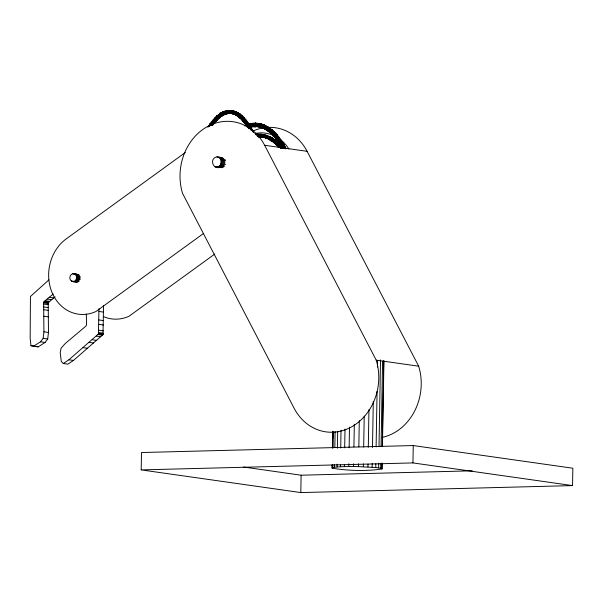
<?xml version="1.0" encoding="UTF-8"?>
<svg xmlns="http://www.w3.org/2000/svg" width="603" height="603" viewBox="0 0 603 603"><rect width="100%" height="100%" fill="white"/><g stroke="black" fill="none" stroke-linecap="round" stroke-linejoin="round"><path stroke-width="0.9" d="M276.785 135.087C275.074 129.087 269.149 134.461 274.297 136.843C273.423 135.66 277.244 133.218 276.687 135.306M86.335 314.073L86.531 324.731L85.928 326.095L65.214 343.552L61.061 348.217L60.225 352.695L61.287 361.483L63.3 363.511L68.9 359.795L98.432 333.994L98.96 308.721M63.3 363.511L67.86 364.159L73.46 360.443L103 334.642L103.52 305.736M141.2 469.895L141.509 452.529L413.251 445.557L572.85 468.23L572.548 485.596L300.807 492.576L141.2 469.895L412.949 462.916L572.548 485.596M300.807 492.576L301.108 475.209L243.574 467.031M382.151 463.33L382.046 468.968C365.719 471.342 348.549 470.755 332.223 468.245L332.072 465.071M332.374 448.172L332.668 431.273M332.223 468.245L332.291 464.491M332.75 438.208L332.864 431.635M332.027 467.883L332.788 467.544L332.841 464.725M333.135 447.825L333.414 431.869M332.788 467.544L334.484 467.235L334.537 464.416M334.831 447.516L335.11 431.56M334.484 467.235L337.047 466.971L337.1 464.152M337.379 448.195L337.672 431.296M337.047 466.971L340.378 466.767L340.409 464.89M340.71 447.991L341.019 430.15M340.378 466.767L344.351 466.624L344.381 464.747M344.675 447.848L345.006 429.065M344.351 466.624L348.805 466.549L348.858 463.73M349.137 447.773L349.499 427.12M348.805 466.549L353.584 466.549L353.629 463.73M353.923 446.831L354.323 424.301M382.046 468.968L380.704 468.23L375.752 467.529L358.491 466.616L358.536 463.805M358.838 446.898L359.29 420.615M363.345 466.76L363.39 463.941M363.684 447.042L364.227 416.062M367.951 466.963L368.003 464.144M368.297 447.245L368.953 409.693M372.141 467.219L372.209 463.466M372.488 447.509L373.287 401.5M375.752 467.529L375.82 463.775M376.114 446.876L377.079 391.483M377.501 367.076L377.621 360.504M378.639 467.868L378.722 463.179M379.016 446.28L380.523 359.901M380.704 468.23L380.787 463.541M381.081 446.642L382.566 361.205M381.85 468.606L381.948 462.968M382.242 446.069L383.734 360.639M382.445 446.431L383.938 361.001M412.949 462.916L413.251 445.557M223.314 112.467L222.424 112.226L222.401 113.274L223.268 114.683L223.984 114.766L224.097 114.223L218.203 118.173L212.015 125.273M268.523 138.78C274.207 144.2 268.727 138.268 272.722 138.298C271.817 137.77 269.059 135.471 268.591 138.102C268.29 138.622 268.689 139.61 269.337 139.059M241.901 117.261L240.846 118.165L240.107 118.082L240.687 116.628L242.097 115.866L245.504 119.952M242.187 116.794L242.21 115.927M48.896 279.852L30.429 296.503L30.165 338.441L30.949 345.677L33.61 346.228L40.484 341.811L43.145 338.343L43.913 331.808L43.642 302.789L44.245 301.425L53.245 293.993M33.61 346.228L38.177 346.876L45.052 342.459L47.705 338.992L48.474 332.457L48.21 303.437L48.805 302.073L55.129 296.842M257.232 136.037L257.466 134.416L258.34 134.71M276.988 139.044L276.038 138.916L276.573 137.899L278.126 136.904L278.827 137.122L276.536 134.439M220.577 116.884L218.716 118.361L216.831 116.53L218.836 114.472L218.61 115.067L219.462 116.469L220.374 116.997L220.532 116.175M266.36 129.328L265.614 129.464L265.365 128.741L266.775 126.547L270.061 128.454L269.33 128.213L268.229 129.193L267.755 130.293L268.109 131.039L268.719 130.859L260.232 126.524L254.783 125.673L250.185 126.185M245.587 122.198C244.373 121.173 243.213 120.396 241.66 119.613C242.316 116.485 244.645 124.746 246.31 122.643M280.485 140.182L280.553 139.444L279.46 139.632L277.825 141.336L279.543 143.974L280.199 144.072M239.451 116.688L238.713 116.914L236.806 115.422L237.416 113.733L238.645 113.183L238.818 113.65L234.22 111.382L232.276 110.846L231.59 112.557L231.921 113.605L234.062 114.118L230.105 113.236L229.864 111.427L230.761 110.447L226.246 111.012L226.547 113.319L227.158 113.711L227.648 112.987M212.166 123.457C214.864 118.196 208.389 126.366 207.869 127.301M72.533 281.563C77.342 282.4 78.277 273.77 73.34 273.702C71.29 273.777 69.85 275.812 69.842 277.749C69.609 281.48 74.011 282.325 76.883 282.144M215.919 166.963C222.085 168.041 223.276 156.984 216.952 156.893C209.558 157.918 212.188 169.413 219.628 167.491M225.258 111.668C222.846 110.349 225.138 116.741 227.293 113.666M283.493 148.195C277.146 135.554 264.732 121.105 248.941 125.115C248.632 123.411 251.225 123.954 248.451 124.565M279.543 143.974C280.734 140.718 284.42 142.112 283.659 145.67M219.786 114.118C220.472 109.769 221.097 118.678 222.288 114.962M209.181 126.457C211.314 123.69 210.417 122.002 209.241 125.831M243.906 121.376L243.16 121.293L243.484 120.404M246.891 122.047C245.549 116.53 241.177 120.525 246.755 124.278M267.77 130.723L270.34 132.796L270.106 131.838L271.267 130.369L272.285 130.105L272.255 131.273M267.521 127.527L267.43 126.638L266.775 126.547M278.375 145.67C276.852 146.604 274.282 143.567 276.084 142.368C277.712 140.386 278.428 144.351 275.714 141.155M283.975 145.3C283.727 143.672 279.212 146.567 281.857 147.946M238.193 113.13C244.162 115.686 237.695 113.145 238.592 116.846M215 120.336C212.429 117.6 211.796 123.449 210.628 124.316M213.145 124.753L214.186 123.381L213.816 122.65M245.579 123.102C243.122 123.721 245.738 120.517 246.499 124.406M247.087 121.678C241.652 118.806 252.325 132.63 247.471 124.783M281.97 142.029L285.603 147.795L283.772 148.029C277.38 135.283 264.845 120.766 248.941 124.813M212.135 122.281L213.711 120.366L213.447 119.522M216.65 118.542L216.213 118.143L213.892 120.57L215.535 121.61L215.535 120.947M277.523 145.858C277.079 144.094 280.538 142.662 280.847 145.504M255.943 123.321L252.258 123.396L252.016 125.823L252.604 126.615L253.35 126.268L250.644 126.849M247.298 127.112C244.373 123.231 247.034 124.18 248.542 126.999M240.009 114.404L245.037 119.326L248.444 123.879L248.542 123.449L246.574 124.067M215.113 118.18C221.286 111.359 210.929 122.575 217.155 116.861M215.708 121.527L217.314 119.703L215.535 121.61M248.805 128.71C248.579 125.605 246.717 127.806 245.964 124.942M251.225 127.942L249.393 125.454L247.923 126.17L249.197 128.371L251.225 127.942L249.589 125.439M216.831 116.53L216.899 116.002M217.374 117.035C215.407 117.811 215.165 119.507 217.103 119.907C224.625 112.671 212.995 123.042 212.226 125.364M238.004 113.213C240.687 110.944 261.212 144.388 250.893 127.685M257.277 134.763C265.765 134.929 259.637 132.803 260.164 135.781C261.152 138.961 266.835 136.225 268.848 138.645M281.948 147.14C279.973 143.491 279.377 150.833 277.433 145.361M229.351 112.965C227.964 114.872 227.203 109.633 229.057 110.651M225.454 114.186L225.846 113.718L223.442 114.804M252.122 123.532L255.129 123.366L261.883 124.248L258.288 123.494L257.534 125.914L257.971 126.705L258.808 126.359M230.105 113.236L231.092 112.965M208.744 125.906L210.281 123.585M208.781 126.012L210.387 123.57M208.872 126.148L210.537 123.585M209.452 125.914L210.929 123.728M209.686 126.019L211.163 123.841M209.867 125.921L212.701 121.761M210.424 125.432L211.404 123.984M226.246 111.012L226.758 110.741L227.346 111.329M210.213 123.728L212.264 121.55M210.251 123.841L213.703 119.515M210.334 123.984L213.884 119.575M211.442 123.027L212.475 121.64M211.917 123.291L212.942 121.912M232.69 113.409L228.273 113.062L223.087 114.517L217.992 118.03L211.781 125.16L211.05 124.685L217.585 117.231M211.291 124.859C216.515 115.731 229.502 107.666 238.698 116.432M211.54 125.017C216.673 116.236 228.364 108.751 237.801 115.527M212.897 124.761L215.708 121.293M213.04 124.776L215.731 121.422M260.745 136.979L261.272 136.647L259.102 136.64M211.781 121.768L213.56 119.5M211.977 122.092L215.776 117.834L216.213 118.143M213.892 120.57L212.324 122.477L214.186 123.381M246.326 124.957L246.19 126.351M263.647 134.853C273.754 138.336 260.247 131.394 263.556 137.378M213.356 119.688L215.248 117.66L215.776 117.834M213.387 119.816L215.399 117.675M213.454 119.982L215.573 117.736M213.711 120.366L215.995 117.969M215.384 121.595L217.299 119.56M261.483 126.962C259.576 128.462 260.006 123.705 261.747 124.135M267.182 135.554C265.923 135.23 265.199 138.615 266.73 137.974M215.037 117.864L217.012 115.98M215.052 118.007L217.163 115.995M215.211 118.376L217.532 116.16M216.959 119.891L222.349 115.407M217.103 119.907L218.949 118.143M258.122 123.63L264.875 125.658L264.596 125.168L263.3 125.974L262.87 127.723L265.614 129.464M255.619 123.148C251.85 125.462 259.772 128.062 252.604 126.615M216.779 116.198L218.836 114.472M216.786 116.349L218.987 114.487M216.914 116.741L218.738 115.158M217.042 116.967C223.615 109.791 235.291 110.349 241.509 117.706M217.193 117.201C223.66 110.13 235.155 110.651 241.29 117.894M217.374 117.434C224.143 109.942 236.135 111.314 242.105 119.07M218.399 118.278L224.09 114.442M218.572 118.346L220.623 116.763M236.112 114.585L235.193 114.645L235.208 113.507L235.954 112.316L236.873 112.248L234.394 111.291L233.414 112.769L233.745 114.14M185.294 152.536L66.096 238.976A41.155 35.366 -81.9 0 0 51.956 292.282A41.155 35.366 -81.9 0 0 95.877 311.547L203.686 233.361M214.804 254.036L129.012 316.251A41.155 35.366 -81.9 0 1 103.475 316.583M218.633 114.585L220.6 113.198M218.588 114.706L220.871 113.183M218.58 114.872L222.967 112.181M218.61 115.067L221.218 113.364M218.678 115.286C225.899 108.744 237.039 111.359 242.775 118.535M220.223 116.974L222.326 115.58M220.494 116.959L222.266 115.708M275.209 140.13C274.252 138.984 272.202 142.64 274.071 142.044M263.88 128.077L263.157 128.22M232.276 110.846L236.64 112.06M232.065 113.681L232.532 113.552M220.502 113.289L222.65 112.098M220.449 113.417L222.801 112.113M220.442 113.794C229.396 107.394 240.733 113.763 245.82 122.017M221.904 115.814L224.052 114.623M222.055 115.829L223.984 114.766M244.336 125.876L246.627 124.881M236.956 115.693L237.597 115.655M273.355 142.059C274.275 143.635 277.832 144.984 274.78 142.64M222.424 112.226L224.625 111.284M222.349 112.362L224.768 111.299M222.311 112.55L224.934 111.374M223.268 114.683L226.698 113.492L230.972 113.16M223.607 114.872L227.519 113.417M223.751 114.887L225.703 114.05M247.471 127.248L248.285 127.112M224.376 111.419L226.758 110.741M224.293 111.563L226.916 110.816M225.756 111.306L227.067 110.937M224.233 111.751C236.791 107.666 246.333 120.404 251.187 130.24M225.145 114.103L227.421 113.568M245.979 125.055L246.725 125.145M234.394 111.291L235.087 111.841M272.134 134.288L273.852 135.773M249.258 123.992L252.913 123.494L250.667 123.932M249.137 124.12L252.747 123.374M249.039 124.308L254.994 123.555L258.431 123.924M248.971 124.542L253.072 123.668M249.687 125.296C265.139 121.881 276.981 136.067 283.229 148.368M249.047 125.756C264.28 121.874 276.393 135.683 282.626 147.871M249.838 125.937C264.747 122.628 276.302 136.195 282.438 148.052M250.32 126.457C258.649 124.414 267.008 128.831 272.639 134.755M249.574 126.856L254.994 126.17L258.649 126.547M250.818 126.969L253.23 126.457M250.26 127.195L253.094 126.592M226.849 113.62L229.125 113.319M227.007 113.696L228.989 113.417M226.472 110.764L228.763 110.447M226.351 110.862L228.914 110.522M243.966 117.675L242.12 118.444L243.672 120.193M256.019 134.522L257.843 134.235M255.634 134.612L257.978 134.281M255.778 134.71L258.114 134.379M256.682 134.74L258.235 134.522M252.258 123.396L255.785 123.208M251.911 123.962C266.971 122.386 277.847 135.856 284.073 147.878M252.438 126.502L258.476 126.683M252.77 126.675L255.793 126.442M269.722 136.693L272.624 138.208M301.108 475.209L472.239 470.815M228.469 110.477L230.761 110.447M228.326 110.575L230.904 110.515M228.401 113.243L230.836 113.311M228.545 113.372L230.685 113.417M257.707 134.243L260.993 134.243M257.579 134.303L261.25 134.386M257.466 134.416L261.355 134.529M257.36 134.567C267.302 133.866 276.129 140.243 281.789 147.908M257.217 134.989C267.039 134.296 275.752 140.62 281.345 148.187M257.18 135.238C266.85 134.559 275.45 140.74 280.99 148.172M257.172 135.509C266.767 134.831 275.307 140.974 280.802 148.353M257.187 135.773C266.051 135.14 274.094 140.439 279.49 147.072M257.971 136.037C266.511 135.652 274.146 140.898 279.362 147.26M258.031 136.286L265.87 137.469L271.787 140.439M258.114 136.504L263.142 136.911L268.689 138.788M258.22 136.685L263.217 137.1L268.305 138.796M258.34 136.828L261.152 136.798M258.468 136.926L260.888 136.971M277.862 141.456L278.292 141.584L276.106 138.562M353.584 466.549L358.491 466.616M255.453 123.155L258.8 123.472L259.169 123.992M255.288 123.231L258.943 123.585M255.295 126.464L258.303 126.751M230.459 110.47L232.886 110.794L233.173 111.314M230.308 110.568L233.007 110.922M231.801 110.914L235.034 111.63M230.173 110.718C240.552 111.909 246.974 121.663 251.451 130.135M230.233 113.364L232.374 113.65M260.715 134.311L264.325 134.823L264.544 135.366M260.586 134.416L267.37 135.788M260.36 134.771C269.104 135.419 276.468 141.245 281.571 148.037M260.488 136.836L263.843 137.311M264.649 145.278L376.219 360.164A52.74 45.323 -81.9 0 1 352.476 426.359A52.74 45.323 -81.9 0 1 294.136 408.284L182.566 193.397A52.74 45.323 -81.9 0 1 206.309 127.203A52.74 45.323 -81.9 0 1 264.649 145.278L307.108 151.308L418.678 366.194A52.74 45.323 -81.9 0 1 382.136 437.401M216.952 156.893L221.512 157.489M218.625 157.232L222.334 157.76M219.379 157.684L223.08 158.212M220.027 158.295L223.736 158.823M220.562 159.049L225.198 159.712M220.954 159.916L225.59 160.579M221.188 160.865L224.896 161.393M221.248 161.853L224.957 162.38M221.15 162.848L224.859 163.368M220.886 163.805L225.522 164.461M220.464 164.687L224.173 165.214M219.907 165.471L224.542 166.134M219.228 166.119L223.864 166.782M218.459 166.609L223.095 167.272M217.63 166.918L222.266 167.581M215.105 166.699L218.814 167.227M216.779 167.039L221.414 167.702M74.003 273.762L76.769 274.154M73.34 273.702L78.322 274.493M72.669 273.792L74.508 274.056M75.232 274.32L78.91 274.84M75.737 274.795L79.423 275.322M76.151 275.39L78.918 275.782M76.46 276.061L80.139 276.589M76.641 276.8L80.327 277.327M76.694 277.576L79.453 277.968M76.611 278.345L80.297 278.872M76.408 279.099L80.086 279.619M76.076 279.792L78.842 280.184M75.639 280.403L79.325 280.923M75.111 280.908L78.797 281.428M74.516 281.284L78.202 281.812M71.312 281.006L74.071 281.397M71.893 281.352L77.553 282.053M49.235 297.294L53.795 297.942M47.328 299.043L51.896 299.691M45.217 300.746L49.785 301.394M44.245 301.425L48.805 302.073M44.057 301.847L48.617 302.495M43.838 302.337L48.406 302.985M43.642 302.789L48.21 303.437M98.967 311.442L103.528 312.09M43.77 304.04L48.338 304.688M43.853 306.95L48.413 307.598M43.763 309.731L48.323 310.379M98.854 319.937L103.414 320.592M376.219 360.164L418.678 366.194M43.898 316.206L48.459 316.854M98.937 324.354L103.497 325.002M98.854 330.203L103.414 330.851M98.688 332.509L103.249 333.158M98.688 333.414L103.249 334.062M98.432 333.994L103 334.642M97.799 334.522L102.359 335.178M96.261 336.097L100.822 336.745M43.913 331.808L48.474 332.457M92.169 339.738L96.736 340.386M89.003 342.331L93.563 342.979M43.145 338.343L47.705 338.992M83.048 347.637L87.608 348.285M40.484 341.811L45.052 342.459M30.949 345.677L35.517 346.326M68.9 359.795L73.46 360.443M36.406 346.506L38.177 346.876M258.288 123.494L261.883 124.248M257.956 123.819C270.476 126.072 278.737 137.213 284.367 147.758M257.7 126.411L262.931 127.942L268.29 131.032M257.82 126.585L261.114 127.271M257.971 126.705L260.933 127.346M232.434 110.748L234.959 111.457M231.71 113.304L235.743 114.811M231.808 113.477L234.062 114.118M263.79 134.748L267.287 135.652M263.315 137.235L266.42 138.132M281.119 146.597L279.521 143.71M261.589 124.082L264.596 125.168M261.416 124.09L267.513 126.803M261.227 124.158L264.823 125.447M260.458 127.18L263.488 128.266M260.594 127.301L263.307 128.273M234.559 111.246L236.873 112.248M233.504 113.944L235.577 114.849M266.044 137.997L269.013 139.21M266.91 135.517L270.212 137.13L266.601 135.675M266.76 135.577L270.174 136.956M265.961 137.861L271.448 140.582M249.74 125.454L248.361 123.306M264.438 125.107L267.43 126.638M264.069 125.183L267.559 127.007M263.865 125.311C273.415 129.698 279.837 138.645 284.654 147.66M263.021 128.107L265.946 129.509M236.489 112.045L238.743 113.296M236.316 112.083L240.597 114.721M235.125 114.48L237.409 115.746M235.291 114.766L237.085 115.761M269.564 136.745L274.621 139.934L281.767 147.17M269.398 136.851L274.614 140.054M270.227 137.333L272.164 138.426M268.637 139.082L271.297 140.582M267.31 126.532L269.873 128.198M267.152 126.479L270.061 128.454M266.971 126.487L272.466 130.354M266.149 129.441L268.501 130.972M265.493 129.351L267.958 130.987M238.366 113.093L240.552 114.57M272.503 138.17L275.156 140.009M272.352 138.17L275.232 140.288M236.791 115.226L242.195 119.763M236.806 115.422L239.044 116.899M236.866 115.58L238.871 116.929M270.988 139.964L276.008 143.921M270.981 140.16L277.795 145.896M271.011 140.326L273.717 142.18M271.079 140.454L273.566 142.187M269.722 128.145L272.398 130.203M271.282 129.6L272.481 130.542M269.33 128.213L276.129 134.484L282.219 142.783M267.755 130.293L272.85 134.703M267.845 130.881L270.34 132.796M240.341 114.389L242.293 116.032M240.19 114.374L242.331 116.183M238.487 116.175L240.846 118.165M238.456 116.583L240.461 118.271M238.509 116.733L240.311 118.256M274.938 139.881L277.455 142.029M274.787 139.888L277.463 142.18M274.44 140.024L282.008 147.81M273.295 141.939L275.684 143.966M272.285 130.105L276.785 134.582M272.141 130.052L274.719 132.449M271.953 130.06L276.837 134.884M270.016 132.494L272.45 134.755M277.199 141.788L279.528 144.064M277.048 141.788L280.576 145.466M276.875 141.833L278.955 143.876M275.443 143.401L277.975 145.858M275.413 143.574L277.644 145.896M241.939 115.851L243.996 117.819M242.331 116.356L243.981 117.984M240.687 116.628L247.004 124.128M240.499 116.854L242.564 118.738M240.341 117.095L242.338 118.919M240.213 117.329L245.346 123.2M240.122 117.555L241.886 119.183M240.077 117.758L245.127 123.261M240.069 117.939L242.007 119.786M240.107 118.082L241.735 119.711M274.41 132.163L276.837 134.71M274.599 133.075L276.159 134.748M273.091 134.605L274.094 135.683M272.172 134.077L276.521 139.18M272.141 134.469L274.448 136.896M243.778 117.517L245.594 119.605M243.62 117.495L245.572 119.763M243.13 120.148L244.132 121.271M241.705 119.108L246.499 125.198M241.63 119.469L243.499 121.467M241.66 119.613L243.348 121.452M279.279 143.838L280.727 145.466M277.395 145.527L279.234 147.599M277.395 145.67L279.234 147.735M276.687 134.484L278.782 136.994M276.347 134.439L280.674 139.806M277.772 136.278L278.759 137.476M274.146 136.444L276.332 139.172M274.146 136.617L276.182 139.127M245.496 119.379L247.087 121.399M245.225 119.304L247.109 121.527M243.16 120.999L244.939 123.283M243.137 121.158L244.78 123.261M252.386 130.075L253.237 131.853M278.533 136.858L280.689 139.647M278.345 136.858L282.347 142.594M276.046 138.75L279.634 144.057M276.038 138.916L278.104 141.584M246.906 121.256L248.557 123.562M246.755 121.233L248.526 123.713M245.617 121.7L250.509 129.592M244.803 122.469L246.265 124.497M244.607 122.839L246.31 125.22M244.577 122.989L246.047 125.145M280.553 139.444L282.438 142.278M280.41 139.399L282.423 142.421M277.908 140.996L282.302 148.225M248.542 123.449L249.921 125.59M248.21 123.283L249.891 125.846M248.014 123.306L251.089 128.22M246.8 123.886L249.438 128.205M246.205 124.444L248.037 127.195M246.077 124.625L247.818 127.248M245.994 124.791L247.32 126.856M282.31 142.082L284.073 144.999M282.166 142.037L284.051 145.135M281.744 142.067L284.918 147.592M279.506 143.861L281.209 146.672M249.393 125.454L251.926 130.022M247.539 126.524L248.383 127.979M283.953 144.81L285.581 147.923M283.802 144.765L285.34 147.569M284.217 146.175L285.355 148.255M281.111 146.341L281.948 148.021M251.157 127.753L252.453 130.256M251.044 127.7L253.185 131.974M250.954 128.386L252.167 130.678M285.151 147.562L285.875 148.994M268.697 127.369A52.74 45.323 -81.9 0 1 307.108 151.308M252.906 131.092A52.74 45.323 -81.9 0 1 263.33 127.889M254.798 133.542A41.155 35.366 -81.9 0 1 274.373 135.811M281.104 140.077A41.155 35.366 -81.9 0 1 288.927 149.084"/></g></svg>
